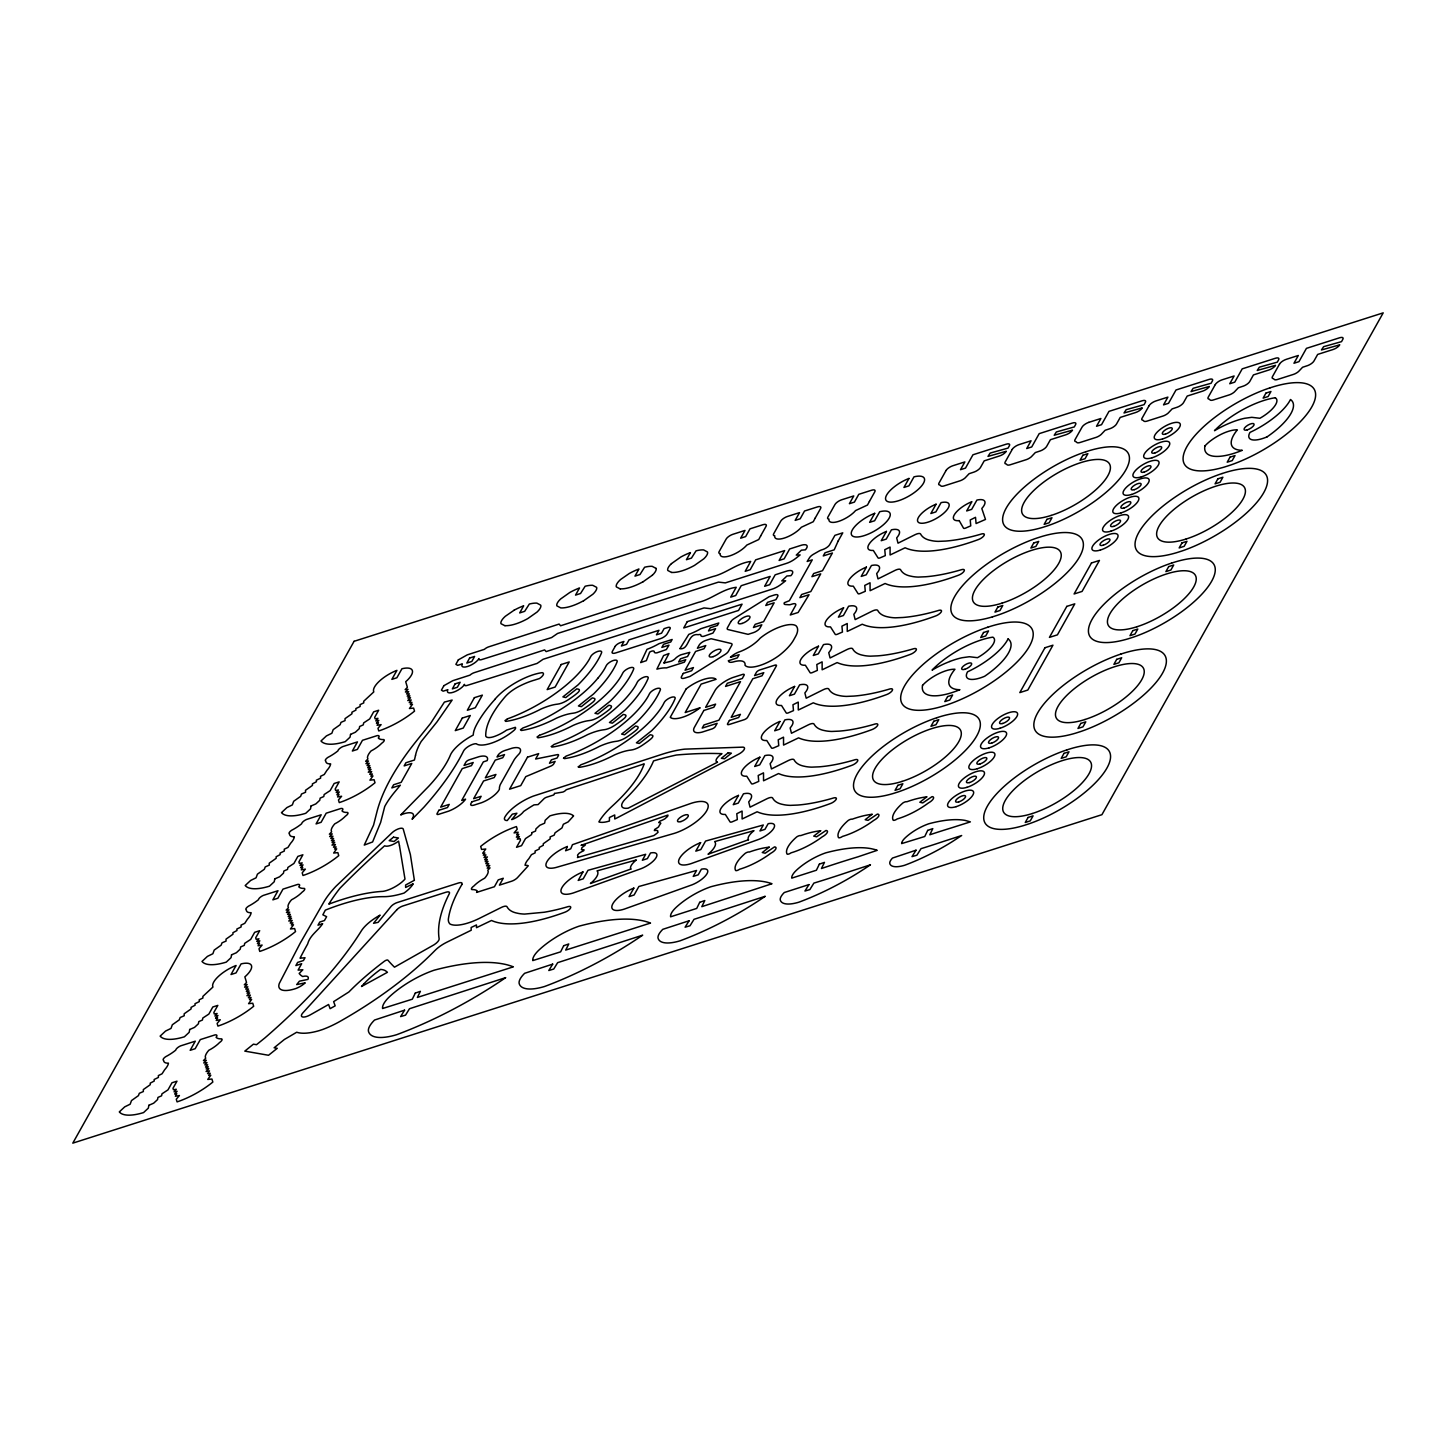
<?xml version="1.0" encoding="UTF-8"?>
<svg xmlns="http://www.w3.org/2000/svg" width="1456" height="1456" viewBox="0 0 1456 1456"><rect width="100%" height="100%" fill="white"/><g stroke="black" fill="none" stroke-linecap="round" stroke-linejoin="round"><path stroke-width="1.5" d="M652.343 575.229L643.042 581.799M671.471 563.618L680.753 557.066A27.063 9.737 -30 0 1 690.417 552.607L686.431 559.705L691.436 558.103L696.059 550.823A26.699 9.61 -30 0 1 703.63 549.913L707.525 552.006A14.687 5.296 -30 0 1 703.83 558.813L694.512 565.383A27.573 9.919 -30 0 1 671.744 572.426M514.023 610.264L505.323 616.288A14.76 5.314 -30 0 0 500.955 623.678L504.923 625.734M583.619 600.782L592.901 594.212A14.687 5.296 -30 0 0 596.669 587.369L592.719 585.312A26.699 9.61 -30 0 0 585.148 586.24L580.544 593.502L575.539 595.104L579.524 587.987A27.063 9.737 -30 0 0 569.86 592.446L560.578 599.017A14.687 5.296 -30 0 0 556.829 605.842L560.76 607.898A27.573 9.919 -30 0 0 583.583 600.709M507.434 718.882L504.959 720.629L505.796 721.412A58.295 20.985 -30 0 0 540.959 709.054A33.888 12.194 -30 0 1 557.575 704.14A11.939 4.295 -30 0 0 568.204 699.772A58.604 21.094 -30 0 0 574.701 695.204L577.104 693.274A5.97 2.148 -30 0 0 578.578 689.234L576.794 688.834L565.783 697.57L562.908 696.896L578.05 684.884A118.609 42.697 -30 0 0 600.509 655.182L601.419 653.143A6.916 2.493 -30 0 0 597.633 651.451A6.261 2.257 -30 0 0 590.736 656.547L589.553 658.858A80.044 28.811 -30 0 1 582.218 669.232A76.094 27.391 -30 0 1 507.434 718.864M539.503 735.28L537.046 737.009L537.883 737.81A58.295 20.985 -30 0 0 573.045 725.452A33.888 12.194 -30 0 1 589.662 720.52A11.939 4.295 -30 0 0 600.272 716.17A58.604 21.094 -30 0 0 606.77 711.584L609.19 709.673A5.97 2.148 -30 0 0 610.646 705.632L608.863 705.214L597.87 713.968L594.994 713.294L610.119 701.264A118.609 42.697 -30 0 0 632.596 671.58L633.506 669.523A6.916 2.493 -30 0 0 629.702 667.849A6.261 2.257 -30 0 0 622.822 672.945L621.621 675.256A80.044 28.811 -30 0 1 614.305 685.63A76.094 27.391 -30 0 1 539.521 735.262M1088.815 422.349L1100.882 418.509L1096.532 426.262L1101.537 424.679L1108.981 411.375L1142.159 400.782A5.97 2.148 -30 0 1 1145.381 402.329L1144.07 404.659L1126.161 409.682L1124.014 412.976L1142.287 407.862A5.86 2.111 -30 0 1 1135.68 412.503L1120.21 417.435L1116.515 424.024A5.97 2.148 -30 0 1 1110.382 428.537L1105.122 430.284L1101.136 434.489A5.97 2.148 -30 0 1 1095.968 437.419L1080.17 442.46A5.97 2.148 -30 0 1 1076.858 442.46L1075.948 441.623A5.97 2.148 -30 0 1 1075.001 439.712L1082.081 427.081A5.97 2.148 -30 0 1 1088.815 422.349M992.428 616.871L997.651 615.196A74.929 26.972 -30 0 0 1079.606 556.738A74.929 26.972 -30 0 0 1041.768 536.5L1036.545 538.156A74.929 26.972 -30 0 0 954.626 596.614A74.929 26.972 -30 0 0 992.446 616.871M671.653 572.517L667.74 570.443A14.687 5.296 -30 0 1 671.434 563.618M620.201 588.934L616.288 586.859A14.76 5.314 -30 0 1 620.584 579.506L629.301 573.482A27.063 9.737 -30 0 1 638.947 569.023L634.98 576.121L639.967 574.538L644.608 567.239A26.699 9.61 -30 0 1 652.179 566.329L656.074 568.422M959.195 520.629L963.49 528.128A2.985 1.074 -30 0 0 965.819 528L970.752 525.853L970.224 519.974L975.52 517.317L976.084 523.541L985.494 519.446L981.799 508.49A17.927 6.461 -30 0 0 976.903 500.063L971.68 509.363L966.675 510.947L971.898 501.665A17.927 6.461 -30 0 0 954.754 514.095A17.927 6.461 -30 0 0 959.195 520.629M494.931 699.39A142.379 51.251 -30 0 0 475.857 726.125A68.432 24.643 -30 0 0 473.255 735.08A29.702 10.702 -30 0 0 450.668 754.445A134.953 48.576 -30 0 1 428.774 786.24L400.691 814.96A16.362 5.897 -30 0 1 412.685 818.035L412.103 819.291L423.951 807.152A305.669 110.037 -30 0 0 463.572 751.005A8.263 2.967 -30 0 1 469.178 745.963A8.263 2.967 -30 0 1 476.276 743.743A27.245 9.81 -30 0 0 513.822 730.53A5.351 1.929 -30 0 0 515.297 727.327L506.67 730.075A19.456 7.007 -30 0 1 495.095 736.226A13.632 4.914 -30 0 1 485.758 736.081A126.872 45.664 -30 0 1 505.086 696.842A20.821 7.498 -30 0 1 518.864 686.449A38.384 13.814 -30 0 1 534.989 679.97L539.521 678.532A7.407 2.657 -30 0 0 542.196 672.654A36.8 13.25 -30 0 0 494.822 699.408M514.023 610.264A27.063 9.737 -30 0 1 523.669 605.823L519.701 612.921L524.688 611.32L529.329 604.04A26.699 9.61 -30 0 1 536.9 603.13L540.795 605.223A14.687 5.296 -30 0 1 537.082 612.03L527.764 618.6A27.573 9.919 -30 0 1 505.014 625.643M656.092 568.404A14.687 5.296 -30 0 1 652.361 575.229M643.024 581.745A27.573 9.919 -30 0 1 620.292 588.843M597.743 678.314A76.094 27.391 -30 0 1 522.977 727.945L520.429 729.82L521.339 730.493A58.295 20.985 -30 0 0 556.52 718.136A33.888 12.194 -30 0 1 573.118 713.203A11.939 4.295 -30 0 0 583.747 708.854A58.604 21.094 -30 0 0 590.244 704.267L592.665 702.356A5.97 2.148 -30 0 0 594.121 698.316L592.337 697.897L581.344 706.651L578.451 705.978L593.593 693.948A118.609 42.697 -30 0 0 616.07 664.264L616.962 662.207A6.916 2.493 -30 0 0 613.176 660.533A6.261 2.257 -30 0 0 606.278 665.629L605.095 667.94A80.044 28.811 -30 0 1 597.779 678.314M1008.08 638.929A50.196 18.073 -30 0 1 984.675 676.257A23.423 8.427 -30 0 1 967.567 671.817A46.246 16.653 -30 0 0 1008.062 638.929M1275.219 397.743A23.387 8.427 -30 0 1 1259.913 418.272L1251.778 417.326L1244.643 418.291A46.246 16.653 -30 0 0 1232.213 422.076L1227.79 423.896A46.246 16.653 -30 0 0 1214.486 430.703A50.196 18.073 -30 0 1 1275.256 397.743M578.25 856.747L577.45 857.548L653.908 835.544A19.055 6.861 -30 0 0 658.039 832.304A28.574 10.283 -30 0 1 657.657 830.684A11.921 4.295 -30 0 0 654.326 830.557L654.745 829.41A18.236 6.57 -30 0 0 658.549 826.953A28.574 10.283 -30 0 1 660.787 823.332A6.716 2.421 -30 0 0 658.749 822.622L659.968 821.111A12.922 4.659 -30 0 0 664.901 818.818A28.574 10.283 -30 0 1 667.467 816.525A7.589 2.73 -30 0 0 667.94 815.051L581.053 845.335A15.215 5.478 -30 0 0 585.112 844.626L585.039 845.354A8.208 2.948 -30 0 0 581.818 847.829A20.275 7.298 -30 0 1 581.399 849.631A12.685 4.568 -30 0 0 584.093 849.813L583.638 850.795A9.755 3.513 -30 0 0 579.16 853.234L577.686 854.89A10.374 3.731 -30 0 0 578.214 856.674L578.25 856.747M728.473 660.696L728.455 660.86A9.482 3.422 -30 0 0 732.914 662.043A21.603 7.771 -30 0 1 744.999 665.228A26.608 9.573 -30 0 0 779.688 655.054A41.369 14.888 -30 0 0 793.666 639.894L795.431 636.727A41.369 14.888 -30 0 0 796.086 625.825A26.608 9.573 -30 0 0 760.141 638.201A21.603 7.771 -30 0 1 738.447 652.179A9.482 3.422 -30 0 0 730.439 657.329L739.102 654.709L737.337 657.875L728.473 660.696M414.378 880.298L405.623 885.011L405.623 887.45L413.231 883.774A21.895 7.881 -30 0 1 404.076 893.056A59.496 21.421 -30 0 1 383.692 896.659A119.556 43.043 -30 0 0 325.343 910.127L322.85 914.805L326.617 916.679L324.433 920.556L319.756 922.048L317.99 925.197L322.668 923.705C318.027 930.821 310.037 935.098 307.653 943.979A735.316 264.719 -30 0 0 300.027 958.212L305.014 957.739L303.43 960.56L297.643 962.398L295.877 965.565L301.665 963.708L298.08 970.096L302.848 969.769L299.172 973.445A69.524 25.025 -30 0 0 302.666 976.503A11.484 4.131 -30 0 1 307.962 979.415L299.426 981.18L296.696 984.584L305.232 982.836A11.484 4.131 -30 0 1 295.95 988.497A27.737 9.992 -30 0 1 279.388 983.255L300.227 943.124L323.177 903.139A85.813 30.885 -30 0 1 335.936 886.322L392.301 832.523A7.371 2.657 -30 0 1 398.926 828.682A7.371 2.657 -30 0 1 403.221 829.028L410.374 854.563L414.378 880.298M663.972 663.026L670.979 661.297A4.841 1.747 -30 0 0 675.784 658.094A7.062 2.548 -30 0 1 680.807 654.836L689.798 652.343L687.541 656.529L680.425 658.804L678.66 661.952L685.776 659.677L684.356 662.189L666.484 667.904A31.741 11.43 -30 0 0 656.893 669.141L663.59 655.564L668.977 653.526L664.027 662.862M679.897 648.666C689.543 650.159 687.214 632.887 698.334 634.689A4.841 1.747 -30 0 1 700.882 635.544A7.062 2.548 -30 0 0 703.612 636.345L712.949 633.069L715.606 628.664L708.49 630.939L710.255 627.773L717.371 625.516L718.773 623.004L700.9 628.701A31.741 11.43 -30 0 1 688.815 634.379L679.97 648.521M551.369 746.564L552.37 747.019A58.295 20.985 -30 0 0 587.532 734.661A33.888 12.194 -30 0 1 604.149 729.729A11.939 4.295 -30 0 0 614.778 725.361A58.604 21.094 -30 0 0 621.257 720.793L623.678 718.882A5.97 2.148 -30 0 0 625.152 714.841L623.35 714.423L612.357 723.177L609.482 722.504L624.624 710.473A118.609 42.697 -30 0 0 647.083 680.771L647.993 678.733A6.916 2.493 -30 0 0 644.207 677.058A6.261 2.257 -30 0 0 637.309 682.154L636.126 684.466A80.044 28.811 -30 0 1 628.792 694.84A76.094 27.391 -30 0 1 554.008 744.453L551.369 746.564M563.545 758.176L564.528 758.612A58.295 20.985 -30 0 0 599.708 746.255A33.888 12.194 -30 0 1 616.325 741.322A11.939 4.295 -30 0 0 626.935 736.973A58.604 21.094 -30 0 0 633.433 732.404L635.853 730.475A5.97 2.148 -30 0 0 637.309 726.435L635.526 726.034L624.533 734.77L621.639 734.097L636.782 722.085A118.609 42.697 -30 0 0 659.259 692.383L660.169 690.344A6.916 2.493 -30 0 0 656.365 688.652A6.261 2.257 -30 0 0 649.467 693.748L648.284 696.059A80.044 28.811 -30 0 1 640.968 706.433A76.094 27.391 -30 0 1 566.184 756.064L563.545 758.176M578.305 766.875L579.306 767.33A58.295 20.985 -30 0 0 614.468 754.954A33.888 12.194 -30 0 1 631.085 750.04A11.939 4.295 -30 0 0 641.714 745.672A58.604 21.094 -30 0 0 648.211 741.104L650.614 739.175A5.97 2.148 -30 0 0 652.088 735.153L650.304 734.734L639.293 743.47L636.418 742.815L651.56 730.785A118.609 42.697 -30 0 0 674.019 701.082L674.929 699.044A6.916 2.493 -30 0 0 671.143 697.369A6.261 2.257 -30 0 0 664.245 702.447L663.062 704.759A80.044 28.811 -30 0 1 655.728 715.133A76.094 27.391 -30 0 1 580.944 764.764L578.305 766.875M148.858 1105.304L148.33 1108.143L143.562 1112.584A44.954 16.18 -30 0 1 119.301 1111.911L124.725 1106.851L130.166 1104.194L131.495 1100.572L138.447 1095.622L139.303 1093.31L143.361 1091.527L143.307 1089.598L150.259 1084.702L150.223 1083.173L154.227 1081.025L154.172 1079.497L158.413 1077.422L158.358 1075.602L162.053 1073.8L164.637 1069.76A21.749 7.826 -30 0 0 168.441 1063.153A17.308 6.224 -30 0 1 163.618 1060.387A4.714 1.693 -30 0 1 165.693 1056.692A22.404 8.063 -30 0 0 175.703 1050.176A5.06 1.82 -30 0 1 180.58 1045.881L195.286 1041.186L190.172 1050.304L195.177 1048.702L200.291 1039.602L214.978 1034.907A5.06 1.82 -30 0 1 216.089 1037.291A22.404 8.063 -30 0 0 221.603 1038.856A4.714 1.693 -30 0 1 219.528 1042.551A17.308 6.224 -30 0 1 208.827 1050.267A21.749 7.826 -30 0 0 205.26 1056.801L205.696 1058.275L203.458 1060.587L206.315 1060.296L203.749 1062.953L207.007 1062.625L204.859 1064.864L207.662 1064.827L205.514 1067.066L208.263 1066.793L206.17 1068.941L208.827 1068.686L206.097 1071.507L209.482 1070.906L207.553 1073.582L210.21 1073.309L208.645 1075.474L210.792 1075.256L207.753 1079.442L211.921 1079.023L212.831 1082.063A44.954 16.18 -30 0 1 177.068 1101.883L176.267 1099.225L179.416 1095.549L175.393 1096.241L176.795 1093.729L174.738 1094.093L177.122 1091.29L174.065 1091.836L176.249 1089.27L173.446 1089.761L172.991 1088.269L176.977 1081.189L171.972 1082.773L167.986 1089.871L161.962 1093.838L161.598 1095.804L157.94 1097.424L157.557 1099.571L153.681 1103.175L148.858 1105.304M189.699 1029.501L189.171 1032.34L184.402 1036.799A44.954 16.18 -30 0 1 160.142 1036.126L165.565 1031.066L171.007 1028.409L172.336 1024.769L179.288 1019.837L180.144 1017.526L184.22 1015.742L184.148 1013.813L191.118 1008.899L191.064 1007.388L195.068 1005.222L195.013 1003.712L199.272 1001.619L199.199 999.817L202.912 997.997L202.857 996.414L212.94 987.041A22.058 7.935 -30 0 1 236.072 965.492L231.013 974.519L236.018 972.917L241.077 963.908A22.058 7.935 -30 0 1 244.863 976.867L246.537 982.472L244.317 984.784L247.156 984.511L244.59 987.15L247.848 986.84L245.7 989.061L248.521 989.043L246.355 991.281L249.103 991.008L247.029 993.156L249.668 992.901L246.938 995.722L250.341 995.121L248.394 997.779L251.051 997.524L249.486 999.671L251.633 999.471L248.594 1003.657L252.762 1003.239L253.672 1006.26A44.954 16.18 -30 0 1 217.927 1026.098L217.126 1023.441L220.256 1019.746L216.234 1020.456L217.636 1017.944L215.579 1018.29L217.963 1015.505L214.906 1016.033L217.09 1013.485L214.287 1013.977L213.85 1012.484L217.818 1005.386L212.813 1006.988L208.845 1014.086L202.803 1018.035L202.439 1020.019L198.78 1021.621L198.398 1023.786L194.522 1027.39L189.699 1029.501M231.559 954.827L231.031 957.666L226.262 962.125A44.954 16.18 -30 0 1 202.002 961.451L207.425 956.392L212.867 953.735L214.196 950.095L221.148 945.162L222.004 942.851L226.062 941.067L226.008 939.138L232.978 934.224L232.924 932.714L236.928 930.548L236.873 929.037L241.114 926.944L241.059 925.142L244.772 923.322L247.356 919.3A21.749 7.826 -30 0 0 251.142 912.694A17.308 6.224 -30 0 1 246.319 909.927A4.714 1.693 -30 0 1 248.394 906.233A22.404 8.063 -30 0 0 258.422 899.717A5.06 1.82 -30 0 1 263.281 895.422L277.987 890.726L272.873 899.844L277.878 898.243L282.992 889.125L297.679 884.429A5.06 1.82 -30 0 1 298.789 886.831A22.404 8.063 -30 0 0 304.304 888.397A4.714 1.693 -30 0 1 302.229 892.073A17.308 6.224 -30 0 1 291.528 899.79A21.749 7.826 -30 0 0 287.96 906.324L288.397 907.798L286.159 910.109L289.016 909.836L286.45 912.475L289.708 912.166L287.56 914.386L290.363 914.368L288.215 916.607L290.963 916.334L288.889 918.481L291.528 918.226L288.798 921.047L292.183 920.447L290.254 923.104L292.911 922.849L291.346 924.997L293.493 924.797L290.454 928.983L294.622 928.564L295.532 931.585A44.954 16.18 -30 0 1 259.769 951.423L258.986 948.766L262.116 945.071L258.094 945.781L259.496 943.27L257.439 943.615L259.823 940.831L256.766 941.359L258.95 938.811L256.147 939.302L255.692 937.81L259.678 930.712L254.673 932.313L250.687 939.411L244.663 943.361L244.299 945.344L240.64 946.946L240.258 949.112L236.382 952.715L231.559 954.827M274.765 878.896L274.256 881.735L269.469 886.176A44.954 16.18 -30 0 1 245.209 885.503L250.65 880.461L256.074 877.804L257.421 874.164L264.373 869.232L265.229 866.921L269.287 865.119L269.214 863.208L276.185 858.294L276.13 856.765L280.134 854.617L280.08 853.089L284.339 851.014L284.266 849.212L287.979 847.392L290.563 843.352A21.749 7.826 -30 0 0 294.367 836.745A17.308 6.224 -30 0 1 289.526 833.997A4.714 1.693 -30 0 1 291.6 830.302A22.404 8.063 -30 0 0 301.629 823.787A5.06 1.82 -30 0 1 306.506 819.473L321.194 814.796L316.079 823.914L321.084 822.312L326.199 813.194L340.886 808.499A5.06 1.82 -30 0 1 342.014 810.901A22.404 8.063 -30 0 0 347.511 812.448A4.714 1.693 -30 0 1 345.454 816.143A17.308 6.224 -30 0 1 334.753 823.859A21.749 7.826 -30 0 0 331.185 830.393L331.622 831.867L329.384 834.179L332.223 833.906L329.657 836.545L332.933 836.235L330.767 838.456L333.588 838.438L331.422 840.676L334.17 840.403L332.095 842.551L334.734 842.296L332.004 845.117L335.408 844.516L333.479 847.174L336.118 846.919L334.552 849.066L336.7 848.866L333.661 853.034L337.847 852.634L338.738 855.655A44.954 16.18 -30 0 1 302.994 875.493L302.193 872.817L305.341 869.141L301.301 869.851L302.721 867.339L300.664 867.685L303.048 864.9L299.972 865.428L302.175 862.88L299.354 863.372L298.917 861.879L302.884 854.781L297.879 856.383L293.912 863.463L287.888 867.43L287.524 869.414L283.865 871.016L283.465 873.181L279.588 876.785L274.765 878.896M311.038 806.005L310.528 808.863L305.742 813.303A44.954 16.18 -30 0 1 281.481 812.63L286.923 807.57L292.347 804.913L293.693 801.273L300.646 796.341L301.501 794.03L305.56 792.246L305.487 790.317L312.458 785.403L312.403 783.892L316.407 781.726L316.352 780.216L320.611 778.123L320.538 776.321L324.251 774.501L326.836 770.479A21.749 7.826 -30 0 0 330.639 763.872A17.308 6.224 -30 0 1 325.798 761.106A4.714 1.693 -30 0 1 327.873 757.411A22.404 8.063 -30 0 0 337.901 750.896A5.06 1.82 -30 0 1 342.779 746.6L357.466 741.905L352.352 751.023L357.357 749.421L362.471 740.303L377.159 735.626A5.06 1.82 -30 0 1 378.287 738.01A22.404 8.063 -30 0 0 383.783 739.575A4.714 1.693 -30 0 1 381.727 743.252A17.308 6.224 -30 0 1 371.025 750.968A21.749 7.826 -30 0 0 367.458 757.502L367.895 758.976L365.656 761.288L368.495 761.015L365.929 763.672L369.205 763.344L367.039 765.565L369.86 765.547L367.695 767.785L370.443 767.512L368.368 769.66L371.007 769.405L368.277 772.226L371.68 771.625L369.733 774.283L372.39 774.028L370.825 776.175L372.973 775.975L369.933 780.161L374.101 779.743L375.011 782.764A44.954 16.18 -30 0 1 339.266 802.602L338.465 799.945L341.614 796.25L337.574 796.96L338.993 794.448L336.937 794.794L339.303 792.009L336.245 792.537L338.447 789.989L335.626 790.481L335.189 788.988L339.157 781.89L334.152 783.492L330.184 790.59L324.142 794.539L323.796 796.523L320.138 798.125L319.738 800.29L315.861 803.894L311.038 806.005M350.55 734.37L350.022 737.209L345.254 741.65A44.954 16.18 -30 0 1 320.993 740.977L326.417 735.917L331.859 733.26L333.187 729.638L340.14 724.688L340.995 722.376L345.054 720.593L344.999 718.663L351.97 713.768L351.915 712.239L355.919 710.091L355.865 708.562L360.123 706.488L360.051 704.668L363.763 702.866L363.691 701.282L373.792 691.909A22.058 7.935 -30 0 1 396.924 670.361L391.864 679.37L396.869 677.768L401.929 668.759A22.058 7.935 -30 0 1 405.714 681.717L407.389 687.323L405.15 689.634L408.008 689.361L405.441 692.019L408.699 691.691L406.552 693.93L409.354 693.893L407.207 696.132L409.955 695.859L407.88 698.006L410.519 697.752L407.789 700.573L411.174 699.972L409.245 702.629L411.902 702.374L410.337 704.54L412.485 704.322L409.445 708.508L413.613 708.089L414.523 711.129A44.954 16.18 -30 0 1 378.76 730.948L377.978 728.291L381.108 724.615L377.086 725.306L378.487 722.795L376.431 723.159L378.815 720.356L375.757 720.902L377.941 718.336L375.138 718.827L374.683 717.335L378.669 710.255L373.664 711.838L369.697 718.936L363.654 722.904L363.29 724.87L359.632 726.489L359.25 728.637L355.373 732.241L350.55 734.37M531.895 832.65L531.531 834.634L525.507 838.583L521.521 845.681L516.534 847.283L520.502 840.185L520.065 838.692L517.244 839.184L519.428 836.636L516.37 837.164L518.755 834.379L516.698 834.725L518.118 832.213L514.077 832.923L517.226 829.228L516.425 826.571A44.954 16.18 -30 0 0 480.68 846.409L481.572 849.43L485.758 849.012L482.7 853.198L484.866 852.998L483.283 855.145L485.94 854.89L484.011 857.548L487.414 856.947L484.684 859.768L487.323 859.513L485.248 861.661L487.997 861.388L485.831 863.626L488.652 863.608L486.486 865.829L489.762 865.519L487.196 868.158L490.035 867.885L487.796 870.197L488.233 871.671A21.749 7.826 -30 0 1 484.666 878.205A17.308 6.224 -30 0 0 473.964 885.921A4.714 1.693 -30 0 0 471.908 889.598A22.404 8.063 -30 0 1 477.404 891.163A5.06 1.82 -30 0 0 476.603 892.419L494.421 886.722L498.261 879.861L503.266 878.259L499.408 885.139L511.584 881.244A5.97 2.148 -30 0 0 517.59 877.513L528.291 865.756A17.308 6.224 -30 0 0 525.052 865.301A21.749 7.826 -30 0 1 528.856 858.694L531.44 854.672L535.135 852.852L535.08 851.05L539.321 848.957L539.266 847.447L543.288 845.281L543.234 843.77L550.204 838.856L550.131 836.927L554.19 835.143L555.045 832.832L561.998 827.9L563.345 824.26L568.131 821.912L573.591 815.906A44.954 16.18 -30 0 0 549.949 815.87L545.163 820.329L544.653 823.168L539.83 825.279L535.954 828.883L535.553 831.048L531.895 832.65M640.804 662.535L646.337 660.66L649.685 652.07A4.022 1.456 -30 0 1 652.889 650.959A4.841 1.747 -30 0 1 654.254 652.033A7.062 2.548 -30 0 0 656.984 652.816L666.32 649.558L668.977 645.154L661.861 647.41L663.627 644.262L670.743 641.987L672.144 639.475L659.058 643.661A31.741 11.43 -30 0 1 646.974 649.34L640.804 662.535M415.542 755.209L414.432 760.032L405.933 762.744L404.167 765.892L411.757 763.472L401.183 782.327L393.611 784.748L391.846 787.896L400.345 785.184L395.359 791.227A106.634 38.384 -30 0 0 384.73 806.497L380.653 822.385L372.609 841.95L364.255 845.081L373.555 825.152L377.031 811.502A332.441 119.683 -30 0 1 416.926 740.358L430.539 723.486L444.408 702.083L452.143 700.063L436.964 721.921L421.148 741.559A106.634 38.384 -30 0 0 415.542 755.209M838.183 540.995L834.179 549.858L825.024 552.77L823.259 555.937L832.413 553.007L822.494 570.716L813.704 573.518L811.92 576.667L820.729 573.864L810.81 591.555L801.655 594.485L799.89 597.633L809.045 594.721L798.125 612.485L790.28 614.978L795.522 605.623A6.097 2.184 -30 0 0 792.228 604.04L791.209 604.367A6.097 2.202 -30 0 1 788.861 604.75L785.348 604.513A6.097 2.202 -30 0 1 784.311 602.711L789.389 600.691L812.266 559.85L807.17 561.47L809.609 557.593A6.097 2.202 -30 0 1 813.54 554.208L818.927 551.132A6.097 2.202 -30 0 1 821.766 549.858L822.804 549.531A6.097 2.184 -30 0 0 829.665 544.69L834.925 535.335L842.769 532.841L838.183 540.995M567.349 846.5L565.601 850.759L570.752 848.83L572.445 844.698L691.345 803.257A28.574 10.283 -30 0 1 706.761 810.664A28.574 10.283 -30 0 1 674.51 833.305L557.903 866.939A20.275 7.298 -30 0 1 546.564 862.425A20.275 7.298 -30 0 1 567.349 846.5M927.69 830.393L924.76 836.49L901.628 843.606A14.141 5.096 -30 0 1 905.395 837.655A26.645 9.591 -30 0 1 928.873 823.75A101.975 36.709 -30 0 1 965.328 820.456L970.369 821.876L951.369 827.9A487.651 175.557 -30 0 0 929.82 834.779L932.786 828.628L927.69 830.393M819.364 864.136L816.397 870.233L791.755 878.132A17.69 6.37 -30 0 1 796.432 870.251A33.324 11.994 -30 0 1 825.789 852.834A127.564 45.919 -30 0 1 871.416 848.721L874.71 849.503A127.564 45.919 -30 0 1 877.24 850.322L857.93 856.838A610.064 219.619 -30 0 0 821.475 868.504L824.46 862.371L819.364 864.136M699.699 902.32L696.732 908.417L670.597 916.807A21.003 7.553 -30 0 1 676.112 907.397A39.549 14.232 -30 0 1 710.947 886.722A151.351 54.491 -30 0 1 765.073 881.845A123.414 44.426 -30 0 1 768.986 882.773A151.351 54.491 -30 0 1 771.989 883.737L701.81 906.669L704.795 900.554L699.699 902.32M415.306 993.083L412.303 999.198L382.564 1008.517A26.827 9.646 -30 0 1 389.644 996.596A50.523 18.182 -30 0 1 434.143 970.206A193.339 69.597 -30 0 1 503.285 963.963A157.685 56.766 -30 0 1 508.29 965.146A193.339 69.597 -30 0 1 513.349 966.839L417.381 997.433L420.384 991.336L415.306 993.083M563.69 945.708L560.633 951.842L532.769 960.596A24.151 8.7 -30 0 1 539.139 949.876A45.482 16.38 -30 0 1 579.215 926.125A174.065 62.663 -30 0 1 641.459 920.501A141.942 51.087 -30 0 1 645.973 921.557A173.537 62.481 -30 0 1 650.504 923.068L565.711 950.076L568.768 943.961L563.69 945.708M760.651 535.954L758.74 539.539L746.819 545.072A16.453 5.915 -30 0 1 729.838 555.864A16.453 5.915 -30 0 1 720.21 553.571L720.065 553.553A5.97 2.148 -30 0 1 719.118 551.642L726.198 539.011A5.97 2.148 -30 0 1 732.95 534.279L744.999 530.439L740.649 538.192L745.654 536.591L750.004 528.837L762.853 524.742A5.97 2.148 -30 0 1 766.074 526.289L760.651 535.954M815.178 518.136L813.267 521.721L801.364 527.254A16.453 5.915 -30 0 1 784.365 538.047A16.453 5.915 -30 0 1 774.738 535.753L774.738 535.753A5.97 2.148 -30 0 1 773.664 533.824L780.725 521.193A5.97 2.148 -30 0 1 787.478 516.461L799.544 512.621L795.176 520.374L800.181 518.791L804.531 511.02L817.38 506.925A5.97 2.148 -30 0 1 820.602 508.472L815.178 518.136M869.414 501.446L867.485 505.032L855.582 510.565A16.453 5.915 -30 0 1 838.601 521.375A16.453 5.915 -30 0 1 828.955 519.064L828.828 519.064A5.97 2.148 -30 0 1 827.882 517.135L834.961 504.504A5.97 2.148 -30 0 1 841.695 499.772L853.762 495.932L849.412 503.685L854.417 502.102L858.767 494.33L871.598 490.235A5.97 2.148 -30 0 1 874.819 491.782L869.414 501.446M443.898 685.667L441.423 690.162L443.152 691.181L447.866 689.689A9.992 3.585 -30 0 0 453.235 692.273A9.992 3.585 -30 0 0 464.519 684.375A4.878 1.765 -30 0 0 467.23 685.394L537.118 663.408L543.088 659.295L704.012 607.935L710.837 608.717L771.989 589.207A11.848 4.259 -30 0 0 781.271 584.202L785.639 580.78L781.781 580.926L786.913 575.994L790.917 575.684A10.683 3.84 -30 0 0 785.821 571.389L775.174 574.811L769.642 584.693L764.637 586.277L770.169 576.412L741.213 585.694L735.717 595.522L730.712 597.124L736.208 587.296C722.085 589.116 711.747 599.308 698.207 602.42L546.146 651.596L544.617 649.904L474.237 672.672A4.787 1.729 -30 0 0 469.96 675.147L452.816 680.68L443.898 685.667M458.367 659.841L455.892 664.336L457.639 665.356L462.335 663.863A9.992 3.585 -30 0 0 467.722 666.448A9.992 3.585 -30 0 0 478.988 658.549A4.878 1.765 -30 0 0 481.718 659.568L551.606 637.564L557.557 633.469L718.481 582.109L725.325 582.891L786.458 563.381A11.848 4.259 -30 0 0 795.759 558.376L800.108 554.936L796.268 555.1L801.401 550.168L805.386 549.84A10.683 3.84 -30 0 0 800.309 545.563L789.662 548.967L784.129 558.849L779.124 560.451L784.638 550.586L755.682 559.85L750.204 569.696L745.199 571.298L750.677 561.452C736.572 563.29 726.216 573.482 712.694 576.594L560.615 625.771L559.104 624.078L488.725 646.846A4.787 1.729 -30 0 0 484.429 649.321L467.285 654.854L458.367 659.841M455.109 683.883L452.361 688.888L457.366 687.268L460.132 682.263L455.109 683.883M469.596 658.057L466.83 663.062L471.853 661.443L474.601 656.438L469.596 658.057M354.081 641.313L72.8 1143.142L1101.919 814.687L1383.2 312.858L354.081 641.313M462.316 718.045L455.273 730.621L463.245 728.073L470.288 715.515L462.316 718.045M474.383 697.679L467.34 710.255L475.311 707.707L482.355 695.131L474.383 697.679M438.893 810.282L437.073 813.558A2.985 1.074 -30 0 0 438.675 814.323L448.666 811.138A17.163 6.188 -30 0 0 465.574 799.18L461.734 800.418L483.337 761.87L487.178 760.633A17.163 6.188 -30 0 0 479.279 756.61L469.232 759.814A2.985 1.074 -30 0 0 465.865 762.18L464.045 765.437L473.2 762.507L471.435 765.656L462.262 768.586L440.658 807.134L449.231 804.404L447.465 807.552L438.893 810.282M471.89 801.819L470.943 803.494A6.024 2.166 -30 0 0 474.201 805.059L481.663 802.675A17.163 6.188 -30 0 0 498.898 790.208A10.556 3.804 -30 0 0 499.39 788.151A38.984 14.032 -30 0 1 500.245 784.657L514.314 759.559A38.984 14.032 -30 0 1 517.863 755.191A10.556 3.804 -30 0 0 519.956 752.643A17.163 6.188 -30 0 0 512.257 748.147L504.759 750.532A6.024 2.166 -30 0 0 497.952 755.3L497.024 756.974L504.504 754.59L502.739 757.739L495.258 760.123L485.339 777.813L495.932 774.446L494.166 777.595L483.574 780.98L473.655 798.671L481.135 796.286L479.352 799.435L471.89 801.819M561.233 664.5L547.165 689.598L555.136 687.05L569.205 661.952L561.233 664.5M527.509 757.175L509.564 789.188L520.738 785.621L525.78 776.63L550.896 766.074A2.985 1.074 -30 0 0 553.735 763.89L555.118 761.433L549.476 763.235L551.405 759.814L557.047 758.012L558.431 755.555A2.985 1.074 -30 0 0 557.302 754.645L535.644 759.013L538.665 753.626L527.509 757.175M615.196 646.337L612.339 651.433A5.97 2.148 -30 0 0 615.56 652.98L660.405 638.674A5.97 2.148 -30 0 0 667.157 633.942L670.015 628.846A4.768 1.711 -30 0 0 667.43 627.591L664.082 628.664L661.552 633.178L656.438 634.816L658.967 630.302L629.065 639.839L626.535 644.353L621.403 645.991L623.932 641.477L620.584 642.551A4.768 1.711 -30 0 0 615.196 646.337M554.572 793.447L553.717 794.958L546.601 797.233A3.149 1.128 -30 0 0 544.271 798.47L538.101 804.586L534.006 804.877A69.524 25.025 -30 0 0 523.687 811.447A11.484 4.131 -30 0 1 511.784 819.619L516.898 813.231L512.348 814.159L507.234 820.565A11.484 4.131 -30 0 1 504.65 817.526A27.737 9.992 -30 0 1 533.351 796.086L661.661 754.426A85.813 30.885 -30 0 1 684.83 749.13L742.76 747.146A7.371 2.657 -30 0 1 744.162 749.531A7.371 2.657 -30 0 1 738.902 754.044L616.871 817.963L614.741 818.982L614.723 814.96L609.409 817.526L609.427 821.02A21.895 7.881 -30 0 1 598.871 821.894A59.496 21.421 -30 0 1 612.357 806.005A119.556 43.043 -30 0 0 644.171 763.854L589.134 782.218A735.316 264.701 -30 0 0 566.202 789.753L565.656 790.317A2.985 1.074 -30 0 1 562.744 792.082L554.572 793.447M687.25 621.657L683.738 627.955L738.556 610.446L742.069 604.167L687.25 621.657M683.301 673.4L681.535 676.53A5.97 2.148 -30 0 0 684.757 678.077L689.98 676.421L724.979 654.527A5.97 2.148 -30 0 0 728.382 651.36L731.749 645.372A5.97 2.148 -30 0 0 731.221 643.497L711.11 638.729L705.887 640.385A5.97 2.148 -30 0 0 699.153 645.117L697.388 648.248L705.76 645.572L703.994 648.739L695.622 651.414L685.066 670.251L693.438 667.576L691.673 670.725L683.301 673.4M582.964 871.926L578.196 880.425L583.201 878.842L587.969 870.324L645.681 854.29L642.351 860.241L647.356 858.64L650.523 852.979A14.942 5.369 -30 0 1 655.655 858.312A14.942 5.369 -30 0 1 639.311 869.323L573.264 892.983A20.912 7.535 -30 0 1 561.579 888.342A20.912 7.535 -30 0 1 582.964 871.926M686.176 688.888L670.251 717.298A22.368 8.063 -30 0 0 700.154 707.762L685.194 712.53L701.137 684.102L716.079 679.333A22.368 8.063 -30 0 0 686.176 688.888M730.821 621.694L727.472 627.7A5.97 2.148 -30 0 0 728 629.556L748.093 634.343L753.316 632.668A5.97 2.148 -30 0 0 760.068 627.936L761.816 624.806L753.444 627.481L755.209 624.333L763.581 621.657L774.155 602.802L765.783 605.478L767.549 602.329L775.921 599.654L777.668 596.523A5.97 2.148 -30 0 0 774.446 594.976L769.223 596.651L734.224 618.545A5.97 2.148 -30 0 0 730.839 621.694M703.849 710.455L694.221 727.654A17.163 6.188 -30 0 0 701.938 732.168L711.929 728.965A2.985 1.074 -30 0 0 715.315 726.599L717.135 723.341L702.192 728.109L703.958 724.961L718.9 720.192L740.503 681.645L725.561 686.413L727.327 683.264L742.287 678.496L744.107 675.22A2.985 1.074 -30 0 0 742.487 674.456L732.459 677.659A17.163 6.188 -30 0 0 715.26 690.108L705.614 707.307L715.606 704.122L713.84 707.27L703.849 710.455M633.851 888.105L629.083 896.605L634.088 895.003L638.856 886.504L696.55 870.47L693.22 876.421L698.225 874.819L701.392 869.159A14.942 5.369 -30 0 1 706.524 874.474A14.942 5.369 -30 0 1 690.18 885.503L624.133 909.163A20.912 7.535 -30 0 1 612.448 904.522A20.912 7.535 -30 0 1 633.851 888.105M729.438 720.447L727.6 723.705A2.985 1.074 -30 0 0 729.219 724.487L744.198 719.701A2.985 1.074 -30 0 0 747.565 717.335L776.357 665.956A2.985 1.074 -30 0 0 774.756 665.192L759.777 669.96A2.985 1.074 -30 0 0 756.41 672.326L754.572 675.602L763.781 672.654L762.016 675.802L752.807 678.751L731.203 717.298L740.412 714.35L738.647 717.517L729.438 720.447M874.692 513.331L869.632 522.34L874.637 520.738L879.697 511.729A22.058 7.935 -30 0 1 882.736 525.325A22.058 7.935 -30 0 1 851.742 535.207A22.058 7.935 -30 0 1 874.692 513.331M700.573 842.642L695.804 851.141L700.809 849.558L705.578 841.058L763.29 825.006L759.959 830.957L764.964 829.356L768.149 823.696A14.942 5.369 -30 0 1 773.282 829.028A14.942 5.369 -30 0 1 756.92 840.039L690.872 863.699A20.912 7.535 -30 0 1 679.206 859.058A20.912 7.535 -30 0 1 700.591 842.642M908.981 478.442L903.939 487.451L908.926 485.849L913.986 476.84A22.058 7.935 -30 0 1 917.043 490.435A22.058 7.935 -30 0 1 886.049 500.318A22.058 7.935 -30 0 1 908.981 478.442M794.63 686.431L789.425 695.731L794.43 694.13L799.635 684.848A17.927 6.461 -30 0 1 804.877 692.91L806.205 698.207L823.277 689.707A6.133 2.202 -30 0 1 828.81 689.07A74.22 26.718 -30 0 0 838.074 695.295L840.367 695.786A84.302 30.339 -30 0 0 846.464 696.405L853.853 696.077A143.161 51.542 -30 0 0 888.215 689.452L889.853 688.961A5.333 1.911 -30 0 1 892.291 690.472A5.333 1.911 -30 0 1 886.74 694.53A125.343 45.118 -30 0 1 813.303 702.811L798.288 710.018L798.252 702.101L792.956 704.759L793.484 710.619L788.551 712.767A2.985 1.074 -30 0 1 786.222 712.894L781.49 705.45A17.927 6.461 -30 0 1 777.595 698.698A17.927 6.461 -30 0 1 794.63 686.431M818.49 646.209L813.285 655.491L818.29 653.89L823.495 644.608A17.927 6.461 -30 0 1 828.737 652.67L830.066 657.966L847.155 649.467A6.133 2.202 -30 0 1 852.67 648.83A74.22 26.718 -30 0 0 861.934 655.054L864.227 655.546A84.302 30.339 -30 0 0 870.342 656.165L877.713 655.855A143.161 51.542 -30 0 0 912.075 649.212L913.731 648.721A5.333 1.911 -30 0 1 916.152 650.231A5.333 1.911 -30 0 1 910.601 654.29A125.343 45.118 -30 0 1 837.164 662.571L822.149 669.796L822.13 661.861L816.816 664.518L817.344 670.397L812.412 672.545A2.985 1.074 -30 0 1 810.1 672.672L805.35 665.21A17.927 6.461 -30 0 1 801.455 658.458A17.927 6.461 -30 0 1 818.49 646.209M738.465 795.413L733.26 804.695L738.265 803.093L743.47 793.811A17.927 6.461 -30 0 1 748.712 801.874L750.04 807.17L767.112 798.671A6.133 2.202 -30 0 1 772.645 798.034A74.22 26.718 -30 0 0 781.908 804.258L784.202 804.749A84.302 30.339 -30 0 0 790.299 805.368L797.688 805.059A143.161 51.542 -30 0 0 832.049 798.416L833.687 797.924A5.333 1.911 -30 0 1 836.126 799.435A5.333 1.911 -30 0 1 830.575 803.494A125.343 45.118 -30 0 1 757.138 811.775L742.123 818.982L742.087 811.065L736.791 813.722L737.318 819.601L732.386 821.73A2.985 1.074 -30 0 1 730.057 821.876L725.325 814.414A17.927 6.461 -30 0 1 721.448 807.661A17.927 6.461 -30 0 1 738.465 795.395M759.886 757.193L754.681 766.475L759.686 764.891L764.891 755.591A17.927 6.461 -30 0 1 770.133 763.654L771.462 768.95L788.533 760.451A6.133 2.202 -30 0 1 794.066 759.814A74.22 26.718 -30 0 0 803.33 766.038L805.623 766.529A84.302 30.339 -30 0 0 811.72 767.148L819.109 766.839A143.161 51.542 -30 0 0 853.471 760.196L855.109 759.704A5.333 1.911 -30 0 1 857.548 761.215A5.333 1.911 -30 0 1 851.997 765.274A125.343 45.118 -30 0 1 778.56 773.555L763.545 780.78L763.508 772.845L758.212 775.502L758.74 781.381L753.808 783.528A2.985 1.074 -30 0 1 751.478 783.656L746.746 776.194A17.927 6.461 -30 0 1 742.851 769.441A17.927 6.461 -30 0 1 759.886 757.193M779.888 721.484L774.683 730.785L779.688 729.183L784.893 719.883A17.927 6.461 -30 0 1 790.135 727.945L791.463 733.26L808.553 724.742A6.133 2.202 -30 0 1 814.086 724.123A74.22 26.718 -30 0 0 823.35 730.33L825.643 730.821A84.302 30.339 -30 0 0 831.74 731.458L839.111 731.13A143.161 51.542 -30 0 0 873.491 724.487L875.129 723.996A5.333 1.911 -30 0 1 877.549 725.525A5.333 1.911 -30 0 1 871.998 729.583A125.343 45.118 -30 0 1 798.58 737.864L783.546 745.072L783.528 737.155L778.232 739.794L778.76 745.672L773.828 747.82A2.985 1.074 -30 0 1 771.498 747.947L766.766 740.503A17.927 6.461 -30 0 1 762.871 733.733A17.927 6.461 -30 0 1 779.888 721.484M843.588 607.844L838.383 617.144L843.388 615.542L848.593 606.242A17.927 6.461 -30 0 1 853.835 614.305L855.163 619.601L872.253 611.101A6.133 2.202 -30 0 1 877.768 610.483A74.22 26.718 -30 0 0 887.032 616.689L889.343 617.18A84.302 30.339 -30 0 0 895.44 617.817L902.811 617.49A143.161 51.542 -30 0 0 937.191 610.847L938.829 610.355A5.333 1.911 -30 0 1 941.249 611.884A5.333 1.911 -30 0 1 935.698 615.943A125.343 45.118 -30 0 1 862.261 624.224L847.246 631.431L847.228 623.514L841.932 626.153L842.46 632.031L837.528 634.179A2.985 1.074 -30 0 1 835.198 634.306L830.466 626.863A17.927 6.461 -30 0 1 826.553 620.092A17.927 6.461 -30 0 1 843.588 607.844M866.429 567.112L861.224 576.412L866.211 574.811L871.434 565.51A17.927 6.461 -30 0 1 876.676 573.573L878.004 578.887L895.076 570.37A6.133 2.202 -30 0 1 900.609 569.751A74.22 26.718 -30 0 0 909.873 575.957L912.166 576.449A84.302 30.339 -30 0 0 918.263 577.086L925.634 576.758A143.161 51.542 -30 0 0 960.014 570.115L961.652 569.624A5.333 1.911 -30 0 1 964.09 571.152A5.333 1.911 -30 0 1 958.539 575.211A125.343 45.118 -30 0 1 885.102 583.492L870.087 590.699L870.051 582.782L864.755 585.421L865.283 591.3L860.35 593.447A2.985 1.074 -30 0 1 858.021 593.575L853.289 586.131A17.927 6.461 -30 0 1 849.394 579.361A17.927 6.461 -30 0 1 866.411 567.112M886.431 531.422L881.226 540.704L886.231 539.102L891.436 529.82A17.927 6.461 -30 0 1 896.678 537.883L898.006 543.179L915.096 534.68A6.133 2.202 -30 0 1 920.611 534.043A74.22 26.718 -30 0 0 929.874 540.267L932.168 540.758A84.302 30.339 -30 0 0 938.283 541.377L945.654 541.068A143.161 51.542 -30 0 0 980.034 534.425L981.672 533.933A5.333 1.911 -30 0 1 984.092 535.444A5.333 1.911 -30 0 1 978.541 539.503A125.343 45.118 -30 0 1 905.104 547.784L890.089 554.991L890.071 547.074L884.775 549.731L885.303 555.61L880.37 557.739A2.985 1.074 -30 0 1 878.041 557.885L873.309 550.423A17.927 6.461 -30 0 1 869.396 543.67A17.927 6.461 -30 0 1 886.431 531.404M946.054 470.488L938.974 483.119A5.97 2.148 -30 0 0 939.921 485.048L940.849 485.867A5.97 2.148 -30 0 0 944.143 485.885L959.959 480.826A5.97 2.148 -30 0 0 965.128 477.914L969.095 473.71L974.355 471.962A5.97 2.148 -30 0 0 980.507 467.431L984.201 460.86L999.653 455.91A5.86 2.111 -30 0 0 1006.278 451.269L988.005 456.383L990.153 453.089L1008.062 448.084L1009.372 445.754A5.97 2.148 -30 0 0 1006.151 444.207L972.954 454.782L965.51 468.086L960.505 469.687L964.855 461.916L952.806 465.756A5.97 2.148 -30 0 0 946.054 470.488M936.062 504.213L930.857 513.513L935.862 511.911L941.067 502.629A17.927 6.461 -30 0 1 942.978 513.877A17.927 6.461 -30 0 1 917.953 521.867A17.927 6.461 -30 0 1 936.062 504.213M1012.266 449.358L1005.186 461.989A5.97 2.148 -30 0 0 1006.132 463.918L1007.061 464.737A5.97 2.148 -30 0 0 1010.355 464.737L1026.171 459.696A5.97 2.148 -30 0 0 1031.339 456.765L1035.325 452.561L1040.585 450.832A5.97 2.148 -30 0 0 1046.718 446.3L1050.413 439.712L1065.865 434.78A5.86 2.111 -30 0 0 1072.49 430.139L1054.217 435.253L1056.364 431.959L1074.273 426.936L1075.584 424.624A5.97 2.148 -30 0 0 1072.362 423.059L1039.184 433.651L1031.722 446.956L1026.717 448.539L1031.066 440.786L1019.018 444.626A5.97 2.148 -30 0 0 1012.266 449.358M897.879 785.33L895.058 790.353L900.063 788.77L902.866 783.747L897.879 785.33M933.787 721.266L930.966 726.289L935.971 724.688L938.792 719.664L933.787 721.266M947.619 696.587L944.798 701.61L949.803 700.008L952.624 694.985L947.619 696.587M983.528 632.505L980.725 637.528L985.712 635.944L988.533 630.921L983.528 632.505M997.797 607.079L994.976 612.102L999.981 610.501L1002.784 605.478L997.797 607.079M1033.705 542.997L1030.884 548.038L1035.889 546.437L1038.71 541.414L1033.705 542.997M1046.973 519.337L1044.152 524.36L1049.157 522.759L1051.978 517.735L1046.973 519.337M1082.882 455.255L1080.061 460.278L1085.066 458.695L1087.887 453.653L1082.882 455.255M1149.093 405.696L1142.014 418.327A5.97 2.148 -30 0 0 1142.96 420.238L1143.87 421.075A5.97 2.148 -30 0 0 1147.182 421.075L1162.98 416.034A5.97 2.148 -30 0 0 1168.149 413.104L1172.135 408.899L1177.394 407.152A5.97 2.148 -30 0 0 1183.528 402.639L1187.222 396.05L1202.692 391.118A5.86 2.111 -30 0 0 1209.299 386.459L1191.026 391.591L1193.174 388.297L1211.083 383.274L1212.393 380.944A5.97 2.148 -30 0 0 1209.172 379.397L1175.993 389.99L1168.531 403.294L1163.544 404.877L1167.894 397.124L1155.827 400.964A5.97 2.148 -30 0 0 1149.093 405.696M1066.811 606.388L1049.43 637.382L1057.42 634.852L1074.783 603.84L1066.811 606.388M1091.472 562.981L1074.091 593.975L1082.063 591.427L1099.444 560.433L1091.472 562.981M1044.971 647.738L1019.819 692.601L1027.809 690.053L1052.943 645.19L1044.971 647.738M1215.305 384.566L1208.225 397.197A5.97 2.148 -30 0 0 1209.172 399.108L1210.082 399.945A5.97 2.148 -30 0 0 1213.394 399.945L1229.192 394.904A5.97 2.148 -30 0 0 1234.379 391.973L1238.346 387.769L1243.606 386.022A5.97 2.148 -30 0 0 1249.758 381.508L1253.434 374.92L1268.904 369.988A5.86 2.111 -30 0 0 1275.511 365.329L1257.238 370.461L1259.385 367.167L1277.312 362.144L1278.605 359.814A5.97 2.148 -30 0 0 1275.383 358.267L1242.205 368.859L1234.761 382.145L1229.756 383.747L1234.106 375.994L1222.039 379.834A5.97 2.148 -30 0 0 1215.305 384.566M1279.515 364.073L1272.435 376.685A5.97 2.148 -30 0 0 1273.381 378.615L1274.309 379.452A5.97 2.148 -30 0 0 1277.604 379.452L1293.419 374.41A5.97 2.148 -30 0 0 1298.588 371.48L1302.574 367.276L1307.834 365.529A5.97 2.148 -30 0 0 1313.967 361.015L1317.662 354.427L1333.114 349.495A5.86 2.111 -30 0 0 1339.738 344.835L1321.466 349.968L1323.613 346.674L1341.522 341.65L1342.832 339.321A5.97 2.148 -30 0 0 1339.611 337.774L1306.432 348.366L1298.97 361.652L1293.965 363.254L1298.315 355.482L1286.267 359.341A5.97 2.148 -30 0 0 1279.515 364.073M1028.082 817.453L1025.261 822.476L1030.266 820.875L1033.087 815.851L1028.082 817.453M1063.99 753.371L1061.187 758.394L1066.192 756.811L1068.995 751.787L1063.99 753.371M1080.789 723.414L1077.968 728.455L1082.973 726.853L1085.794 721.83L1080.789 723.414M1116.697 659.35L1113.895 664.373L1118.9 662.771L1121.702 657.748L1116.697 659.35M1132.786 630.648L1129.983 635.671L1134.97 634.07L1137.791 629.047L1132.786 630.648M1168.713 566.566L1165.892 571.607L1170.897 570.006L1173.718 564.983L1168.713 566.566M1181.981 542.906L1179.16 547.929L1184.165 546.328L1186.986 541.304L1181.981 542.906M1217.889 478.824L1215.068 483.847L1220.073 482.264L1222.894 477.222L1217.889 478.824M1230.029 457.166L1227.208 462.189L1232.213 460.606L1235.034 455.564L1230.029 457.166M1265.937 393.102L1263.135 398.125L1268.14 396.523L1270.942 391.5L1265.937 393.102M461.825 884.575L460.114 887.596A236.491 85.14 -30 0 0 448.339 919.246A41.951 15.106 -30 0 0 449.977 923.996A35.69 12.849 -30 0 0 480.917 917.608L501.483 907.379A6.133 2.202 -30 0 1 507.016 906.742A74.22 26.718 -30 0 0 516.279 912.967L518.573 913.458A84.302 30.339 -30 0 0 524.67 914.077L544.107 912.257A143.161 51.542 -30 0 0 566.42 907.124L568.058 906.633A5.333 1.911 -30 0 1 570.479 908.144A5.333 1.911 -30 0 1 564.928 912.202A125.343 45.118 -30 0 1 491.509 920.483L476.476 927.69L476.476 924.942L471.162 927.49L471.18 930.257L446.719 942.269A17.927 6.461 -30 0 0 434.998 950.477A183.856 66.193 -30 0 1 342.105 1020.183L340.231 1021.257A48.084 17.308 -30 0 1 322.577 1029.519L319.155 1030.648A51.415 18.509 -30 0 1 296.715 1032.231L284.357 1039.493L274.128 1047.774L277.241 1048.32L268.541 1055.272L244.808 1051.123L253.435 1044.17L256.493 1044.698L265.119 1037.728A382.382 137.647 -30 0 0 316.753 988.096L325.58 978.286A382.382 137.647 -30 0 0 361.306 930.948A27.264 9.81 -30 0 1 380.107 915.114L373.555 923.304L378.105 922.358L391.082 906.415A5.988 2.166 -30 0 1 397.197 902.556L458.549 882.973A6.097 2.202 -30 0 1 461.825 884.575M552.698 964.127L548.803 970.515L553.735 969.041L557.63 962.671L642.678 935.171A173.537 62.481 -30 0 1 634.124 940.885A141.942 51.087 -30 0 1 626.226 945.927A174.065 62.663 -30 0 1 544.562 986.495A45.482 16.38 -30 0 1 519.228 983.728A24.151 8.7 -30 0 1 524.615 973.318L552.698 964.127M404.568 1010.173L400.618 1016.597L405.532 1015.141L409.482 1008.735L505.705 977.631A193.339 69.597 -30 0 1 496.168 984.019A157.685 56.766 -30 0 1 487.396 989.625A193.339 69.597 -30 0 1 396.687 1034.688A50.523 18.182 -30 0 1 368.55 1031.612A26.827 9.646 -30 0 1 374.538 1020.037L404.568 1010.173M689.088 920.774L685.103 927.199L690.017 925.761L694.021 919.318L765.255 896.277L763.636 897.387A151.351 54.491 -30 0 1 758.012 901.118A123.414 44.426 -30 0 1 751.15 905.505A151.351 54.491 -30 0 1 680.134 940.794A39.549 14.232 -30 0 1 658.112 938.374A21.003 7.553 -30 0 1 662.789 929.328L689.088 920.774M808.954 884.593L804.95 891.017L809.864 889.58L813.886 883.1A610.064 219.619 -30 0 0 850.395 871.343L870.451 864.809L869.268 865.61A127.564 45.919 -30 0 1 864.536 868.759L858.749 872.453A127.564 45.919 -30 0 1 798.889 902.192A33.324 11.994 -30 0 1 780.325 900.172A17.69 6.37 -30 0 1 784.274 892.528L808.954 884.593M916.024 850.195L912.002 856.638L916.898 855.2L920.993 848.684A487.651 175.557 -30 0 0 942.596 841.714L961.67 835.526L952.515 841.495A101.975 36.709 -30 0 1 904.667 865.264A26.645 9.591 -30 0 1 889.834 863.645A14.141 5.096 -30 0 1 892.492 858.057L916.024 850.195M363.709 984.074L361.507 986.513L387.442 972.299L385.895 971.043A36.928 13.304 -30 0 0 380.58 969.405A57.203 20.584 -30 0 0 363.709 984.074M396.887 909.709L302.939 1012.794A8.663 3.112 -30 0 0 302.466 1016.943A8.663 3.112 -30 0 0 310.146 1014.941L328.583 1004.494L330.112 1008.662L335.171 1005.841L333.642 1001.637L348.858 991.991A159.76 57.512 -30 0 1 384.439 961.215A2.657 0.946 -30 0 1 387.915 960.196A766.693 276.003 -30 0 0 392.556 965.255L394.485 967.184L431.959 945.981A8.536 3.076 -30 0 0 439.148 938.811A270.78 97.479 -30 0 1 449.303 893.693A6.097 2.184 -30 0 0 445.955 892.237L402.893 905.978A5.988 2.166 -30 0 0 396.887 909.709M393.52 837.182L389.189 840.676L394.103 841.477L398.416 837.983L393.52 837.182M728.291 752.697L721.393 758.267L724.487 758.776L731.367 753.207L728.291 752.697M769.187 847.174L762.289 852.543L765.164 853.216L774.483 846.919A6.716 2.421 -30 0 1 775.702 849.121A6.716 2.421 -30 0 1 770.861 853.234A40.349 14.524 -30 0 1 739.593 869.25A3.185 1.147 -30 0 1 735.626 870.524A31.704 11.411 -30 0 1 745.272 853.307A3.567 1.292 -30 0 1 749.258 852.051A60.26 21.694 -30 0 1 769.187 847.174M820.638 830.757L813.74 836.126L816.616 836.8L825.934 830.502A6.716 2.421 -30 0 1 827.154 832.705A6.716 2.421 -30 0 1 822.312 836.8A40.349 14.524 -30 0 1 791.063 852.834A3.185 1.147 -30 0 1 787.077 854.108A31.704 11.411 -30 0 1 796.741 836.891A3.567 1.292 -30 0 1 800.709 835.617A60.26 21.694 -30 0 1 820.638 830.757M872.089 814.323L865.192 819.71L868.067 820.365L877.386 814.086A6.716 2.421 -30 0 1 878.605 816.288A6.716 2.421 -30 0 1 873.764 820.383A40.349 14.524 -30 0 1 842.514 836.417A3.185 1.147 -30 0 1 838.547 837.673A31.704 11.411 -30 0 1 848.193 820.474A3.567 1.292 -30 0 1 852.16 819.2A60.26 21.694 -30 0 1 872.089 814.323M926.744 796.887L919.846 802.256L922.722 802.929L932.04 796.632A6.716 2.421 -30 0 1 933.26 798.834A6.716 2.421 -30 0 1 928.418 802.948A40.349 14.524 -30 0 1 897.151 818.964A3.185 1.147 -30 0 1 893.183 820.238A31.704 11.411 -30 0 1 902.829 803.02A3.567 1.292 -30 0 1 906.815 801.765A60.26 21.694 -30 0 1 926.744 796.887M717.444 762.234L628.246 808.153A17.8 6.406 -30 0 1 624.624 799.781A133.133 47.921 -30 0 0 653.544 760.924A198.817 71.581 -30 0 1 676.439 755.009A522.34 188.042 -30 0 1 721.958 753.662A10.865 3.913 -30 0 0 717.444 762.234M949.803 661.479L945.381 663.299A46.246 16.653 -30 0 0 932.077 670.124A50.196 18.073 -30 0 1 992.846 637.146A23.387 8.427 -30 0 1 977.504 657.693L969.368 656.729L962.234 657.712A46.246 16.653 -30 0 0 949.803 661.479M630.848 869.05L590.426 883.519A20.912 7.535 -30 0 0 597.015 870.888L636.381 859.95A14.942 5.369 -30 0 0 630.848 869.05M748.457 839.766L708.053 854.235A20.912 7.535 -30 0 0 714.641 841.604L753.99 830.666A14.942 5.369 -30 0 0 748.457 839.766M1270.123 387.806L1268.795 388.242A74.929 26.972 -30 0 0 1186.858 446.719A74.929 26.972 -30 0 0 1224.696 466.957L1229.901 465.283A74.929 26.972 -30 0 0 1311.838 406.825A74.929 26.972 -30 0 0 1274.018 386.586L1270.123 387.806M1085.903 451.724L1084.629 452.143A71.708 25.808 -30 0 0 1006.223 508.089A71.708 25.808 -30 0 0 1042.423 527.454L1047.41 525.871A71.708 25.808 -30 0 0 1125.834 469.924A71.708 25.808 -30 0 0 1089.634 450.559L1085.903 451.724M1222.057 473.546L1220.729 473.983A74.929 26.972 -30 0 0 1138.81 532.441A74.929 26.972 -30 0 0 1176.63 552.679L1181.853 551.023A74.929 26.972 -30 0 0 1263.79 492.565A74.929 26.972 -30 0 0 1225.97 472.308L1222.057 473.546M1171.716 563.035L1170.442 563.454A71.708 25.808 -30 0 0 1092.055 619.401A71.708 25.808 -30 0 0 1128.254 638.784L1133.241 637.182A71.708 25.808 -30 0 0 1211.647 581.235A71.708 25.808 -30 0 0 1175.447 561.87L1171.716 563.035M987.714 627.227L986.385 627.663A74.929 26.972 -30 0 0 904.449 686.122A74.929 26.972 -30 0 0 942.287 706.36L947.492 704.704A74.929 26.972 -30 0 0 1029.428 646.246A74.929 26.972 -30 0 0 991.609 625.989L987.714 627.227M1120.883 654.053L1119.555 654.508A74.929 26.972 -30 0 0 1037.618 712.967A74.929 26.972 -30 0 0 1075.456 733.205L1080.661 731.549A74.929 26.972 -30 0 0 1162.598 673.072A74.929 26.972 -30 0 0 1124.778 652.834L1120.883 654.053M936.809 717.735L935.535 718.154A71.708 25.808 -30 0 0 857.129 774.101A71.708 25.808 -30 0 0 893.329 793.465L898.316 791.882A71.708 25.808 -30 0 0 976.739 735.917A71.708 25.808 -30 0 0 940.54 716.552L936.809 717.735M1067.011 749.84L1065.737 750.259A71.708 25.808 -30 0 0 987.35 806.205A71.708 25.808 -30 0 0 1023.55 825.588L1028.518 823.987A71.708 25.808 -30 0 0 1106.942 768.04A71.708 25.808 -30 0 0 1070.742 748.675L1067.011 749.84M399.49 845.827L398.58 841.149A10.865 3.913 -30 0 1 384.657 845.772A522.34 188.042 -30 0 0 339.94 888.251A198.817 71.581 -30 0 0 328.783 904.158A133.133 47.921 -30 0 1 383.001 891.363A17.8 6.406 -30 0 0 404.986 879.096L399.49 845.827M680.971 821.566A6.188 2.22 -30 0 0 688.324 815.287A6.188 2.22 -30 0 0 679.479 817.981A6.188 2.22 -30 0 0 680.971 821.566M956.101 806.679A14.76 5.314 -30 0 0 973.482 791.645A14.76 5.314 -30 0 0 952.26 798.27A14.76 5.314 -30 0 0 956.101 806.679M958.758 801.91A5.715 2.057 -30 0 0 965.565 796.104A5.715 2.057 -30 0 0 957.393 798.598A5.715 2.057 -30 0 0 958.758 801.91M966.948 787.332A14.76 5.314 -30 0 0 984.329 772.299A14.76 5.314 -30 0 0 963.108 778.924A14.76 5.314 -30 0 0 966.948 787.332M969.605 782.545A5.715 2.057 -30 0 0 976.412 776.74A5.715 2.057 -30 0 0 968.24 779.233A5.715 2.057 -30 0 0 969.605 782.545M977.376 768.713A14.76 5.314 -30 0 0 994.757 753.68A14.76 5.314 -30 0 0 973.536 760.305A14.76 5.314 -30 0 0 977.376 768.713M980.034 763.945A5.715 2.057 -30 0 0 986.84 758.139A5.715 2.057 -30 0 0 978.669 760.633A5.715 2.057 -30 0 0 980.034 763.945M989.079 747.856A14.76 5.314 -30 0 0 1006.46 732.823A14.76 5.314 -30 0 0 985.239 739.448A14.76 5.314 -30 0 0 989.079 747.856M991.736 743.088A5.715 2.057 -30 0 0 998.543 737.264A5.715 2.057 -30 0 0 990.371 739.757A5.715 2.057 -30 0 0 991.736 743.088M1000.054 728.237A14.76 5.314 -30 0 0 1017.453 713.203A14.76 5.314 -30 0 0 996.232 719.828A14.76 5.314 -30 0 0 1000.054 728.237M1002.729 723.468A5.715 2.057 -30 0 0 1009.536 717.662A5.715 2.057 -30 0 0 1001.364 720.156A5.715 2.057 -30 0 0 1002.729 723.468M1032.231 813.558A50.196 18.073 -30 0 0 1090.817 762.398A50.196 18.073 -30 0 0 1018.363 785.421A50.196 18.073 -30 0 0 1032.231 813.558M1084.938 719.519A50.196 18.073 -30 0 0 1143.524 668.377A50.196 18.073 -30 0 0 1071.07 691.4A50.196 18.073 -30 0 0 1084.938 719.519M902.01 781.435A50.196 18.073 -30 0 0 960.596 730.293A50.196 18.073 -30 0 0 888.16 753.316A50.196 18.073 -30 0 0 902.01 781.435M922.54 685.357A50.196 18.073 -30 0 0 959.904 689.707A46.246 16.653 -30 0 1 954.936 669.269A23.387 8.427 -30 0 0 922.522 685.357M964.855 669.305A5.715 2.057 -30 0 0 971.662 663.499A5.715 2.057 -30 0 0 963.49 665.993A5.715 2.057 -30 0 0 964.855 669.305M1001.928 603.184A50.196 18.073 -30 0 0 1060.514 552.024A50.196 18.073 -30 0 0 988.06 575.047A50.196 18.073 -30 0 0 1001.928 603.184M1051.123 515.442A50.196 18.073 -30 0 0 1109.69 464.282A50.196 18.073 -30 0 0 1037.254 487.305A50.196 18.073 -30 0 0 1051.123 515.442M1100.317 550.059A14.76 5.314 -30 0 0 1117.899 535.025A14.76 5.314 -30 0 0 1096.768 541.468A14.76 5.314 -30 0 0 1100.317 550.059M1103.193 545.236A5.715 2.057 -30 0 0 1109.982 539.43A5.715 2.057 -30 0 0 1101.81 541.923A5.715 2.057 -30 0 0 1103.193 545.236M1110.873 531.185A14.76 5.314 -30 0 0 1128.455 516.17A14.76 5.314 -30 0 0 1107.343 522.613A14.76 5.314 -30 0 0 1110.873 531.185M1113.749 526.38A5.715 2.057 -30 0 0 1120.556 520.575A5.715 2.057 -30 0 0 1112.384 523.068A5.715 2.057 -30 0 0 1113.749 526.38M1121.175 512.84A14.76 5.314 -30 0 0 1138.756 497.825A14.76 5.314 -30 0 0 1117.626 504.267A14.76 5.314 -30 0 0 1121.175 512.84M1124.05 508.017A5.715 2.057 -30 0 0 1130.839 502.211A5.715 2.057 -30 0 0 1122.667 504.704A5.715 2.057 -30 0 0 1124.05 508.017M1131.458 494.494A14.76 5.314 -30 0 0 1149.039 479.461A14.76 5.314 -30 0 0 1127.909 485.904A14.76 5.314 -30 0 0 1131.458 494.494M1134.333 489.671A5.715 2.057 -30 0 0 1141.122 483.865A5.715 2.057 -30 0 0 1132.968 486.359A5.715 2.057 -30 0 0 1134.333 489.671M1141.322 476.895A14.76 5.314 -30 0 0 1158.903 461.861A14.76 5.314 -30 0 0 1137.773 468.304A14.76 5.314 -30 0 0 1141.322 476.895M1144.198 472.072A5.715 2.057 -30 0 0 1150.986 466.266A5.715 2.057 -30 0 0 1142.833 468.759A5.715 2.057 -30 0 0 1144.198 472.072M1152.024 457.785A14.76 5.314 -30 0 0 1169.605 442.751A14.76 5.314 -30 0 0 1148.493 449.212A14.76 5.314 -30 0 0 1152.024 457.785M1154.899 452.962A5.715 2.057 -30 0 0 1161.706 447.156A5.715 2.057 -30 0 0 1153.534 449.649A5.715 2.057 -30 0 0 1154.899 452.962M1162.598 438.929A14.76 5.314 -30 0 0 1180.179 423.896A14.76 5.314 -30 0 0 1159.067 430.339A14.76 5.314 -30 0 0 1162.598 438.929M1165.473 434.106A5.715 2.057 -30 0 0 1172.28 428.301A5.715 2.057 -30 0 0 1164.108 430.794A5.715 2.057 -30 0 0 1165.473 434.106M1136.936 626.753A50.196 18.073 -30 0 0 1195.522 575.593A50.196 18.073 -30 0 0 1123.067 598.616A50.196 18.073 -30 0 0 1136.936 626.753M1186.13 539.011A50.196 18.073 -30 0 0 1244.698 487.851A50.196 18.073 -30 0 0 1172.262 510.874A50.196 18.073 -30 0 0 1186.13 539.011M1267.084 436.855A50.196 18.073 -30 0 0 1290.489 399.508A46.246 16.653 -30 0 1 1249.994 432.396A23.423 8.427 -30 0 0 1267.084 436.855M1247.264 429.884A5.715 2.057 -30 0 0 1254.071 424.078A5.715 2.057 -30 0 0 1245.899 426.572A5.715 2.057 -30 0 0 1247.264 429.884M1204.931 445.955A50.196 18.073 -30 0 0 1242.296 450.304A46.246 16.653 -30 0 1 1237.345 429.866A23.387 8.427 -30 0 0 1204.931 445.955M713.131 656.656A6.698 2.402 -30 0 0 720.92 649.831A6.698 2.402 -30 0 0 711.256 652.925A6.698 2.402 -30 0 0 713.131 656.656M742.141 623.441A6.698 2.402 -30 0 0 749.931 616.616A6.698 2.402 -30 0 0 740.267 619.71A6.698 2.402 -30 0 0 742.141 623.441"/></g></svg>
